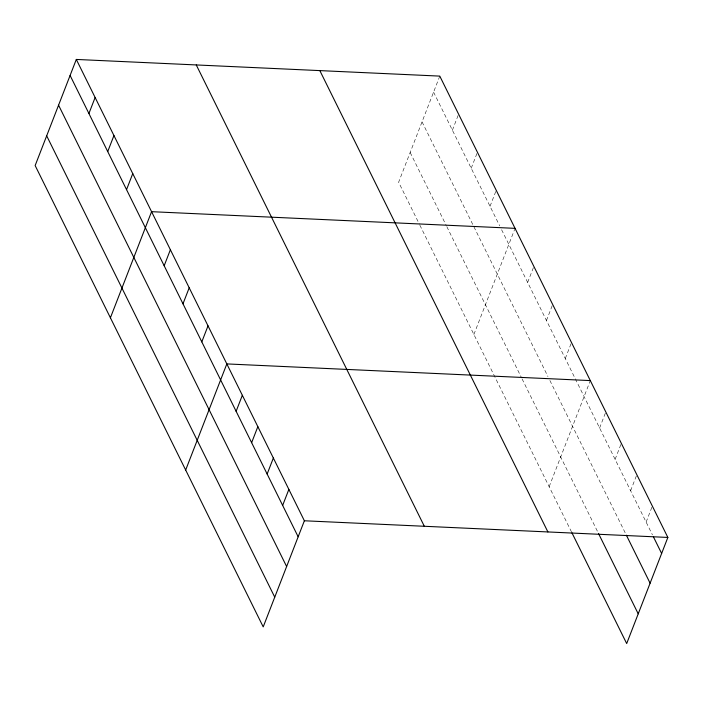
<?xml version="1.0" encoding="UTF-8"?>
<svg xmlns="http://www.w3.org/2000/svg" width="703" height="703" viewBox="0 0 703 703"><rect width="100%" height="100%" fill="white"/><g stroke="black" fill="none" stroke-linecap="round" stroke-linejoin="round"><path stroke-width="0.53" stroke-dasharray="3.52 2.64" d="M439.788 76.109L398.627 182.226L419.375 224.195M452.389 130.187L458.611 114.167M471.212 168.254L477.425 152.235M490.026 206.313L496.239 190.293M473.892 334.47L514.666 229.354M527.654 282.43L533.867 266.411M546.468 320.489L552.681 304.469M565.282 358.548L571.495 342.528M549.148 486.704L590.309 380.587M599.606 427.978L605.819 411.958M615.116 459.349L621.329 443.329M630.617 490.72L636.83 474.701M646.127 522.092L652.34 506.072M433.575 92.128L499.675 225.83M501.599 229.732L652.428 534.834M422.046 121.865L547.962 376.571M549.887 380.472L625.872 534.175M410.165 152.498L446.343 225.689M446.827 226.665L521.608 377.933M522.092 378.908L597.998 532.461M419.858 225.171L571.442 531.802"/><path stroke-width="1.05" d="M76.311 59.439L35.15 165.556L263.212 626.891L304.373 520.774L76.311 59.439L439.788 76.109L667.85 537.444L626.689 643.561L571.926 532.786M88.912 113.517L95.125 97.497M107.726 151.576L113.939 135.556M126.54 189.634L132.753 173.615M110.406 317.8L151.567 211.682L515.053 228.352M164.168 265.76L170.381 249.741M182.982 303.819L189.204 287.799M201.805 341.878L208.018 325.858M185.671 470.035L226.832 363.917L590.309 380.587M236.12 411.308L242.333 395.288M251.63 442.679L257.843 426.659M267.14 474.05L273.353 458.031M282.65 505.422L288.863 489.402M304.373 520.774L667.85 537.444M653.395 536.793L661.637 553.463M626.355 535.159L650.108 583.191M598.481 533.445L638.219 613.824M319.839 70.608L547.901 531.943M196.26 64.94L424.322 526.275M70.098 75.458L298.16 536.784M58.569 105.186L286.622 566.521M46.679 135.828L274.741 597.155"/></g></svg>
